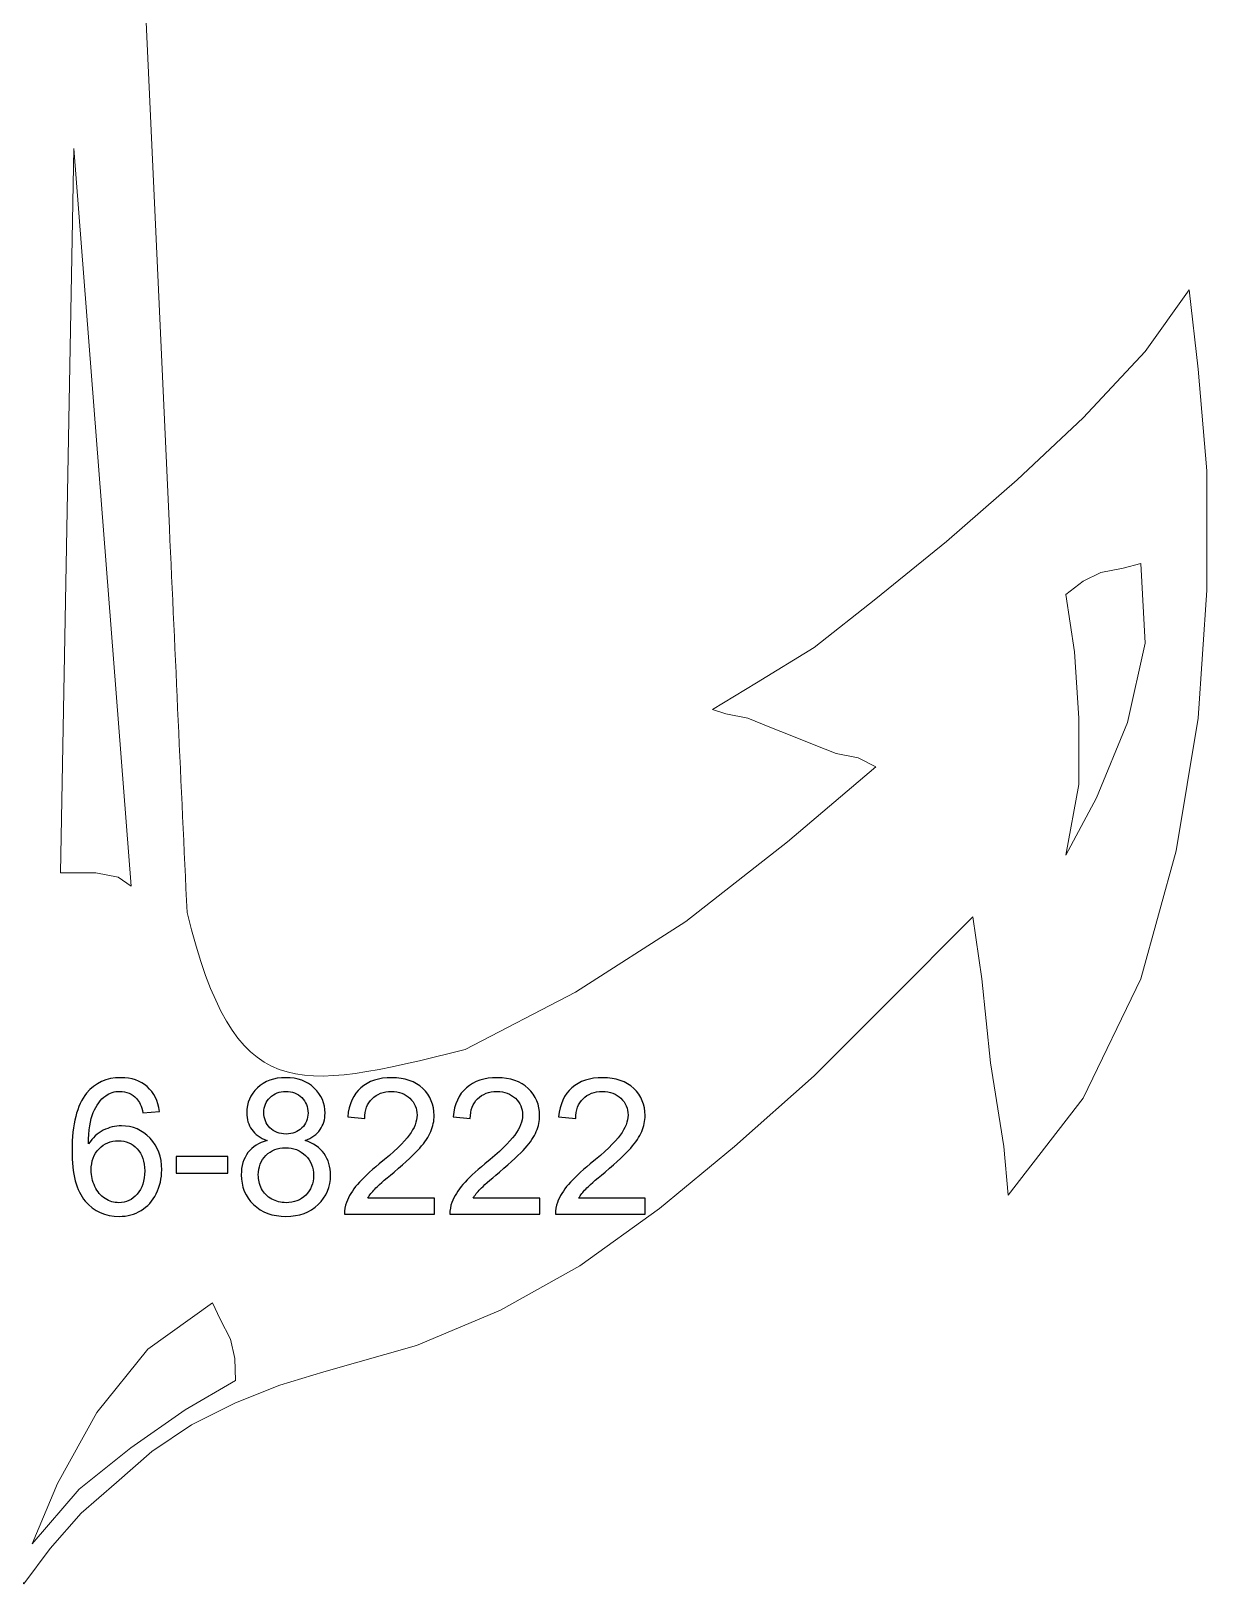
# Model space of a CAD drawing. Header units: millimetres. Extents: x -37 to 66, y -37 to 33.
# Drawn here: x 41.02 to 65.82, y -36.6 to -3.87 of the extents above; entities that cross this region are included whole.
import ezdxf

# ---------------------------------------------------------------- set-up
doc = ezdxf.new("R2010")
doc.units = ezdxf.units.MM
doc.header["$MEASUREMENT"] = 0
doc.layers.add('Camada 1', color=7, linetype='Continuous')

msp = doc.modelspace()

# ---------------------------------------------------------------- linework, layer by layer
at = {"layer": 'Camada 1', "color": 250, "lineweight": 9}
msp.add_open_spline([(40.864, 33.2318), (40.864, 33.2318), (42.0744, 33.1387), (42.0744, 33.1387), (42.0744, 33.1387), (42.0744, 33.1387), (43.1917, 32.7663), (43.1917, 32.7663), (43.1917, 32.7663), (43.1917, 32.7663), (44.216, 32.2076), (44.216, 32.2076), (44.216, 32.2076), (44.216, 32.2076), (45.0539, 31.4627), (45.0539, 31.4627), (45.0539, 31.4627), (45.0539, 31.4627), (45.7988, 30.5316), (45.7988, 30.5316), (45.7988, 30.5316), (45.7988, 30.5316), (46.3575, 29.5074), (46.3575, 29.5074), (46.3575, 29.5074), (46.3575, 29.5074), (46.7299, 28.3901), (46.7299, 28.3901), (46.7299, 28.3901), (46.7299, 28.3901), (46.823, 27.1797), (46.823, 27.1797), (46.823, 27.1797), (46.823, 27.1797), (46.7299, 26.1555), (46.7299, 26.1555), (46.7299, 26.1555), (46.7299, 26.1555), (46.4506, 25.1312), (46.4506, 25.1312), (46.4506, 25.1312), (46.4506, 25.1312), (46.0782, 24.2001), (46.0782, 24.2001), (46.0782, 24.2001), (46.0782, 24.2001), (45.5195, 23.4553), (45.5195, 23.4553), (45.5195, 23.4553), (45.5195, 23.4553), (44.7746, 22.7104), (44.7746, 22.7104), (44.7746, 22.7104), (44.7746, 22.7104), (44.0297, 22.0586), (44.0297, 22.0586), (44.0297, 22.0586), (44.0297, 22.0586), (43.0986, 21.5931), (43.0986, 21.5931), (43.0986, 21.5931), (43.0986, 21.5931), (42.1675, 21.3137), (42.1675, 21.3137), (42.1675, 21.3137), (42.1675, 21.3137), (42.3538, 19.0791), (42.3538, 19.0791), (42.3538, 19.0791), (42.3538, 19.0791), (59.7653, 19.0791), (59.7653, 19.0791), (59.7653, 19.0791), (59.7653, 19.0791), (59.9516, 15.4478), (59.9516, 15.4478), (59.9516, 15.4478), (59.9516, 15.4478), (42.6331, 13.7718), (42.6331, 13.7718), (42.6331, 13.7718), (42.6331, 13.7718), (42.8193, 8.9301), (42.8193, 8.9301), (42.8193, 8.9301), (42.8193, 8.9301), (43.378, -2.15), (43.378, -2.15), (43.378, -2.15), (43.378, -2.15), (43.9366, -14.3474), (43.9366, -14.3474), (43.9366, -14.3474), (44.0608, -17.0476), (44.1849, -19.7478), (44.3091, -22.448), (44.3091, -22.448), (45.3215, -26.4985), (46.517, -26.2488), (50.175, -25.3344), (50.175, -25.3344), (50.175, -25.3344), (52.5027, -24.124), (52.5027, -24.124), (52.5027, -24.124), (52.5027, -24.124), (54.8305, -22.6342), (54.8305, -22.6342), (54.8305, -22.6342), (54.8305, -22.6342), (56.972, -20.9582), (56.972, -20.9582), (56.972, -20.9582), (56.972, -20.9582), (58.8342, -19.3754), (58.8342, -19.3754), (58.8342, -19.3754), (58.8342, -19.3754), (58.4618, -19.1891), (58.4618, -19.1891), (58.4618, -19.1891), (58.4618, -19.1891), (57.9962, -19.096), (57.9962, -19.096), (57.9962, -19.096), (57.9962, -19.096), (57.5307, -18.9098), (57.5307, -18.9098), (57.5307, -18.9098), (57.5307, -18.9098), (57.0651, -18.7236), (57.0651, -18.7236), (57.0651, -18.7236), (57.0651, -18.7236), (56.5996, -18.5374), (56.5996, -18.5374), (56.5996, -18.5374), (56.5996, -18.5374), (56.134, -18.3511), (56.134, -18.3511), (56.134, -18.3511), (56.134, -18.3511), (55.6685, -18.258), (55.6685, -18.258), (55.6685, -18.258), (55.6685, -18.258), (55.3892, -18.1649), (55.3892, -18.1649), (55.3892, -18.1649), (55.3892, -18.1649), (56.3203, -17.6063), (56.3203, -17.6063), (56.3203, -17.6063), (56.3203, -17.6063), (57.5307, -16.8614), (57.5307, -16.8614), (57.5307, -16.8614), (57.5307, -16.8614), (58.8342, -15.8372), (58.8342, -15.8372), (58.8342, -15.8372), (58.8342, -15.8372), (60.324, -14.6267), (60.324, -14.6267), (60.324, -14.6267), (60.324, -14.6267), (61.8138, -13.3232), (61.8138, -13.3232), (61.8138, -13.3232), (61.8138, -13.3232), (63.2104, -12.0197), (63.2104, -12.0197), (63.2104, -12.0197), (63.2104, -12.0197), (64.5139, -10.623), (64.5139, -10.623), (64.5139, -10.623), (64.5139, -10.623), (65.445, -9.3195), (65.445, -9.3195), (65.445, -9.3195), (65.445, -9.3195), (65.6313, -10.9954), (65.6313, -10.9954), (65.6313, -10.9954), (65.6313, -10.9954), (65.8175, -13.137), (65.8175, -13.137), (65.8175, -13.137), (65.8175, -13.137), (65.8175, -15.6509), (65.8175, -15.6509), (65.8175, -15.6509), (65.8175, -15.6509), (65.6313, -18.3511), (65.6313, -18.3511), (65.6313, -18.3511), (65.6313, -18.3511), (65.1657, -21.1444), (65.1657, -21.1444), (65.1657, -21.1444), (65.1657, -21.1444), (64.4208, -23.8446), (64.4208, -23.8446), (64.4208, -23.8446), (64.4208, -23.8446), (63.2104, -26.3586), (63.2104, -26.3586), (63.2104, -26.3586), (63.2104, -26.3586), (61.6275, -28.407), (61.6275, -28.407), (61.6275, -28.407), (61.6275, -28.407), (61.5344, -27.3828), (61.5344, -27.3828), (61.5344, -27.3828), (61.5344, -27.3828), (61.2551, -25.6137), (61.2551, -25.6137), (61.2551, -25.6137), (61.2551, -25.6137), (61.0689, -23.8446), (61.0689, -23.8446), (61.0689, -23.8446), (61.0689, -23.8446), (60.8827, -22.5411), (60.8827, -22.5411), (60.8827, -22.5411), (60.8827, -22.5411), (59.1136, -24.3102), (59.1136, -24.3102), (59.1136, -24.3102), (59.1136, -24.3102), (57.5307, -25.8931), (57.5307, -25.8931), (57.5307, -25.8931), (57.5307, -25.8931), (55.8547, -27.3828), (55.8547, -27.3828), (55.8547, -27.3828), (55.8547, -27.3828), (54.2718, -28.6864), (54.2718, -28.6864), (54.2718, -28.6864), (54.2718, -28.6864), (52.5959, -29.8968), (52.5959, -29.8968), (52.5959, -29.8968), (52.5959, -29.8968), (50.9199, -30.8279), (50.9199, -30.8279), (50.9199, -30.8279), (50.9199, -30.8279), (49.1508, -31.5728), (49.1508, -31.5728), (49.1508, -31.5728), (49.1508, -31.5728), (47.1955, -32.1314), (47.1955, -32.1314), (47.1955, -32.1314), (47.1955, -32.1314), (46.2644, -32.4108), (46.2644, -32.4108), (46.2644, -32.4108), (46.2644, -32.4108), (45.3333, -32.7832), (45.3333, -32.7832), (45.3333, -32.7832), (45.3333, -32.7832), (44.4022, -33.2487), (44.4022, -33.2487), (44.4022, -33.2487), (44.4022, -33.2487), (43.5642, -33.8074), (43.5642, -33.8074), (43.5642, -33.8074), (43.5642, -33.8074), (42.8193, -34.4592), (42.8193, -34.4592), (42.8193, -34.4592), (42.8193, -34.4592), (42.0744, -35.1109), (42.0744, -35.1109), (42.0744, -35.1109), (42.0744, -35.1109), (41.4226, -35.8558), (41.4226, -35.8558), (41.4226, -35.8558), (41.4226, -35.8558), (40.864, -36.6007), (40.864, -36.6007), (40.864, -36.6007), (40.864, -36.6007), (40.3053, -35.8558), (40.3053, -35.8558), (40.3053, -35.8558), (40.3053, -35.8558), (39.6536, -35.1109), (39.6536, -35.1109), (39.6536, -35.1109), (39.6536, -35.1109), (38.9087, -34.4592), (38.9087, -34.4592), (38.9087, -34.4592), (38.9087, -34.4592), (38.0707, -33.8074), (38.0707, -33.8074), (38.0707, -33.8074), (38.0707, -33.8074), (37.2327, -33.2487), (37.2327, -33.2487), (37.2327, -33.2487), (37.2327, -33.2487), (36.3016, -32.7832), (36.3016, -32.7832), (36.3016, -32.7832), (36.3016, -32.7832), (35.3705, -32.4108), (35.3705, -32.4108), (35.3705, -32.4108), (35.3705, -32.4108), (34.4394, -32.1314), (34.4394, -32.1314), (34.4394, -32.1314), (34.4394, -32.1314), (32.4841, -31.5728), (32.4841, -31.5728), (32.4841, -31.5728), (32.4841, -31.5728), (30.715, -30.8279), (30.715, -30.8279), (30.715, -30.8279), (30.715, -30.8279), (29.039, -29.8968), (29.039, -29.8968), (29.039, -29.8968), (29.039, -29.8968), (27.363, -28.6864), (27.363, -28.6864), (27.363, -28.6864), (27.363, -28.6864), (25.687, -27.3828), (25.687, -27.3828), (25.687, -27.3828), (25.687, -27.3828), (24.1042, -25.8931), (24.1042, -25.8931), (24.1042, -25.8931), (24.1042, -25.8931), (22.4282, -24.3102), (22.4282, -24.3102), (22.4282, -24.3102), (22.4282, -24.3102), (20.7522, -22.5411), (20.7522, -22.5411), (20.7522, -22.5411), (20.7522, -22.5411), (20.566, -23.8446), (20.566, -23.8446), (20.566, -23.8446), (20.566, -23.8446), (20.3798, -25.6137), (20.3798, -25.6137), (20.3798, -25.6137), (20.3798, -25.6137), (20.1004, -27.3828), (20.1004, -27.3828), (20.1004, -27.3828), (20.1004, -27.3828), (20.0073, -28.407), (20.0073, -28.407), (20.0073, -28.407), (20.0073, -28.407), (18.4245, -26.3586), (18.4245, -26.3586), (18.4245, -26.3586), (18.4245, -26.3586), (17.214, -23.8446), (17.214, -23.8446), (17.214, -23.8446), (17.214, -23.8446), (16.4692, -21.1444), (16.4692, -21.1444), (16.4692, -21.1444), (16.4692, -21.1444), (16.0036, -18.3511), (16.0036, -18.3511), (16.0036, -18.3511), (16.0036, -18.3511), (15.8174, -15.6509), (15.8174, -15.6509), (15.8174, -15.6509), (15.8174, -15.6509), (15.8174, -13.137), (15.8174, -13.137), (15.8174, -13.137), (15.8174, -13.137), (15.9105, -10.9954), (15.9105, -10.9954), (15.9105, -10.9954), (15.9105, -10.9954), (16.0967, -9.3195), (16.0967, -9.3195), (16.0967, -9.3195), (16.0967, -9.3195), (17.1209, -10.623), (17.1209, -10.623), (17.1209, -10.623), (17.1209, -10.623), (18.3314, -12.0197), (18.3314, -12.0197), (18.3314, -12.0197), (18.3314, -12.0197), (19.728, -13.3232), (19.728, -13.3232), (19.728, -13.3232), (19.728, -13.3232), (21.3109, -14.6267), (21.3109, -14.6267), (21.3109, -14.6267), (21.3109, -14.6267), (22.8006, -15.8372), (22.8006, -15.8372), (22.8006, -15.8372), (22.8006, -15.8372), (24.1042, -16.8614), (24.1042, -16.8614), (24.1042, -16.8614), (24.1042, -16.8614), (25.3146, -17.6063), (25.3146, -17.6063), (25.3146, -17.6063), (25.3146, -17.6063), (26.2457, -18.1649), (26.2457, -18.1649), (26.2457, -18.1649), (26.2457, -18.1649), (25.8733, -18.258), (25.8733, -18.258), (25.8733, -18.258), (25.8733, -18.258), (25.5008, -18.3511), (25.5008, -18.3511), (25.5008, -18.3511), (25.5008, -18.3511), (25.0353, -18.5374), (25.0353, -18.5374), (25.0353, -18.5374), (25.0353, -18.5374), (24.5697, -18.7236), (24.5697, -18.7236), (24.5697, -18.7236), (24.5697, -18.7236), (24.0111, -18.9098), (24.0111, -18.9098), (24.0111, -18.9098), (24.0111, -18.9098), (23.5455, -19.096), (23.5455, -19.096), (23.5455, -19.096), (23.5455, -19.096), (23.08, -19.1891), (23.08, -19.1891), (23.08, -19.1891), (23.08, -19.1891), (22.7075, -19.3754), (22.7075, -19.3754), (22.7075, -19.3754), (22.7075, -19.3754), (24.5697, -20.9582), (24.5697, -20.9582), (24.5697, -20.9582), (24.5697, -20.9582), (26.8044, -22.6342), (26.8044, -22.6342), (26.8044, -22.6342), (26.8044, -22.6342), (29.1321, -24.124), (29.1321, -24.124), (29.1321, -24.124), (29.908, -24.5275), (30.684, -24.9309), (31.4599, -25.3344), (31.4599, -25.3344), (35.1255, -26.2906), (36.2369, -26.4318), (37.2327, -22.448), (37.2327, -22.448), (37.2327, -22.448), (37.6982, -14.3474), (37.6982, -14.3474), (37.6982, -14.3474), (37.6982, -14.3474), (38.2569, -2.15), (38.2569, -2.15), (38.2569, -2.15), (38.2569, -2.15), (38.8156, 8.9301), (38.8156, 8.9301), (38.8156, 8.9301), (38.8156, 8.9301), (39.0018, 13.7718), (39.0018, 13.7718), (39.0018, 13.7718), (39.0018, 13.7718), (21.6833, 15.4478), (21.6833, 15.4478), (21.6833, 15.4478), (21.6833, 15.4478), (21.8695, 19.0791), (21.8695, 19.0791), (21.8695, 19.0791), (21.8695, 19.0791), (39.3742, 19.0791), (39.3742, 19.0791), (39.3742, 19.0791), (39.3742, 19.0791), (39.4673, 21.3137), (39.4673, 21.3137), (39.4673, 21.3137), (39.4673, 21.3137), (38.5362, 21.5931), (38.5362, 21.5931), (38.5362, 21.5931), (38.5362, 21.5931), (37.6051, 22.0586), (37.6051, 22.0586), (37.6051, 22.0586), (37.6051, 22.0586), (36.7671, 22.7104), (36.7671, 22.7104), (36.7671, 22.7104), (36.7671, 22.7104), (36.1154, 23.4553), (36.1154, 23.4553), (36.1154, 23.4553), (36.1154, 23.4553), (35.5567, 24.2001), (35.5567, 24.2001), (35.5567, 24.2001), (35.5567, 24.2001), (35.1843, 25.1312), (35.1843, 25.1312), (35.1843, 25.1312), (35.1843, 25.1312), (34.9049, 26.1555), (34.9049, 26.1555), (34.9049, 26.1555), (34.9049, 26.1555), (34.8118, 27.1797), (34.8118, 27.1797), (34.8118, 27.1797), (34.8118, 27.1797), (34.9049, 28.3901), (34.9049, 28.3901), (34.9049, 28.3901), (34.9049, 28.3901), (35.2774, 29.5074), (35.2774, 29.5074), (35.2774, 29.5074), (35.2774, 29.5074), (35.836, 30.5316), (35.836, 30.5316), (35.836, 30.5316), (35.836, 30.5316), (36.5809, 31.4627), (36.5809, 31.4627), (36.5809, 31.4627), (36.5809, 31.4627), (37.512, 32.2076), (37.512, 32.2076), (37.512, 32.2076), (37.512, 32.2076), (38.5362, 32.7663), (38.5362, 32.7663), (38.5362, 32.7663), (38.5362, 32.7663), (39.6536, 33.1387), (39.6536, 33.1387), (39.6536, 33.1387), (39.6536, 33.1387), (40.864, 33.2318), (40.864, 33.2318)], degree=3, knots=[0, 0, 0, 0, 0.0068027, 0.0068027, 0.0068027, 0.0068027, 0.0136054, 0.0136054, 0.0136054, 0.0136054, 0.0204082, 0.0204082, 0.0204082, 0.0204082, 0.0272109, 0.0272109, 0.0272109, 0.0272109, 0.0340136, 0.0340136, 0.0340136, 0.0340136, 0.0408163, 0.0408163, 0.0408163, 0.0408163, 0.047619, 0.047619, 0.047619, 0.047619, 0.0544218, 0.0544218, 0.0544218, 0.0544218, 0.0612245, 0.0612245, 0.0612245, 0.0612245, 0.0680272, 0.0680272, 0.0680272, 0.0680272, 0.0748299, 0.0748299, 0.0748299, 0.0748299, 0.0816327, 0.0816327, 0.0816327, 0.0816327, 0.0884354, 0.0884354, 0.0884354, 0.0884354, 0.0952381, 0.0952381, 0.0952381, 0.0952381, 0.1020408, 0.1020408, 0.1020408, 0.1020408, 0.1088435, 0.1088435, 0.1088435, 0.1088435, 0.1156463, 0.1156463, 0.1156463, 0.1156463, 0.122449, 0.122449, 0.122449, 0.122449, 0.1292517, 0.1292517, 0.1292517, 0.1292517, 0.1360544, 0.1360544, 0.1360544, 0.1360544, 0.1428571, 0.1428571, 0.1428571, 0.1428571, 0.1496599, 0.1496599, 0.1496599, 0.1496599, 0.1564626, 0.1564626, 0.1564626, 0.1564626, 0.1632653, 0.1632653, 0.1632653, 0.1632653, 0.170068, 0.170068, 0.170068, 0.170068, 0.1768707, 0.1768707, 0.1768707, 0.1768707, 0.1836735, 0.1836735, 0.1836735, 0.1836735, 0.1904762, 0.1904762, 0.1904762, 0.1904762, 0.1972789, 0.1972789, 0.1972789, 0.1972789, 0.2040816, 0.2040816, 0.2040816, 0.2040816, 0.2108844, 0.2108844, 0.2108844, 0.2108844, 0.2176871, 0.2176871, 0.2176871, 0.2176871, 0.2244898, 0.2244898, 0.2244898, 0.2244898, 0.2312925, 0.2312925, 0.2312925, 0.2312925, 0.2380952, 0.2380952, 0.2380952, 0.2380952, 0.244898, 0.244898, 0.244898, 0.244898, 0.2517007, 0.2517007, 0.2517007, 0.2517007, 0.2585034, 0.2585034, 0.2585034, 0.2585034, 0.2653061, 0.2653061, 0.2653061, 0.2653061, 0.2721088, 0.2721088, 0.2721088, 0.2721088, 0.2789116, 0.2789116, 0.2789116, 0.2789116, 0.2857143, 0.2857143, 0.2857143, 0.2857143, 0.292517, 0.292517, 0.292517, 0.292517, 0.2993197, 0.2993197, 0.2993197, 0.2993197, 0.3061224, 0.3061224, 0.3061224, 0.3061224, 0.3129252, 0.3129252, 0.3129252, 0.3129252, 0.3197279, 0.3197279, 0.3197279, 0.3197279, 0.3265306, 0.3265306, 0.3265306, 0.3265306, 0.3333333, 0.3333333, 0.3333333, 0.3333333, 0.3401361, 0.3401361, 0.3401361, 0.3401361, 0.3469388, 0.3469388, 0.3469388, 0.3469388, 0.3537415, 0.3537415, 0.3537415, 0.3537415, 0.3605442, 0.3605442, 0.3605442, 0.3605442, 0.3673469, 0.3673469, 0.3673469, 0.3673469, 0.3741497, 0.3741497, 0.3741497, 0.3741497, 0.3809524, 0.3809524, 0.3809524, 0.3809524, 0.3877551, 0.3877551, 0.3877551, 0.3877551, 0.3945578, 0.3945578, 0.3945578, 0.3945578, 0.4013605, 0.4013605, 0.4013605, 0.4013605, 0.4081633, 0.4081633, 0.4081633, 0.4081633, 0.414966, 0.414966, 0.414966, 0.414966, 0.4217687, 0.4217687, 0.4217687, 0.4217687, 0.4285714, 0.4285714, 0.4285714, 0.4285714, 0.4353741, 0.4353741, 0.4353741, 0.4353741, 0.4421769, 0.4421769, 0.4421769, 0.4421769, 0.4489796, 0.4489796, 0.4489796, 0.4489796, 0.4557823, 0.4557823, 0.4557823, 0.4557823, 0.462585, 0.462585, 0.462585, 0.462585, 0.4693878, 0.4693878, 0.4693878, 0.4693878, 0.4761905, 0.4761905, 0.4761905, 0.4761905, 0.4829932, 0.4829932, 0.4829932, 0.4829932, 0.4897959, 0.4897959, 0.4897959, 0.4897959, 0.4965986, 0.4965986, 0.4965986, 0.4965986, 0.5034014, 0.5034014, 0.5034014, 0.5034014, 0.5102041, 0.5102041, 0.5102041, 0.5102041, 0.5170068, 0.5170068, 0.5170068, 0.5170068, 0.5238095, 0.5238095, 0.5238095, 0.5238095, 0.5306122, 0.5306122, 0.5306122, 0.5306122, 0.537415, 0.537415, 0.537415, 0.537415, 0.5442177, 0.5442177, 0.5442177, 0.5442177, 0.5510204, 0.5510204, 0.5510204, 0.5510204, 0.5578231, 0.5578231, 0.5578231, 0.5578231, 0.5646259, 0.5646259, 0.5646259, 0.5646259, 0.5714286, 0.5714286, 0.5714286, 0.5714286, 0.5782313, 0.5782313, 0.5782313, 0.5782313, 0.585034, 0.585034, 0.585034, 0.585034, 0.5918367, 0.5918367, 0.5918367, 0.5918367, 0.5986395, 0.5986395, 0.5986395, 0.5986395, 0.6054422, 0.6054422, 0.6054422, 0.6054422, 0.6122449, 0.6122449, 0.6122449, 0.6122449, 0.6190476, 0.6190476, 0.6190476, 0.6190476, 0.6258503, 0.6258503, 0.6258503, 0.6258503, 0.6326531, 0.6326531, 0.6326531, 0.6326531, 0.6394558, 0.6394558, 0.6394558, 0.6394558, 0.6462585, 0.6462585, 0.6462585, 0.6462585, 0.6530612, 0.6530612, 0.6530612, 0.6530612, 0.6598639, 0.6598639, 0.6598639, 0.6598639, 0.6666667, 0.6666667, 0.6666667, 0.6666667, 0.6734694, 0.6734694, 0.6734694, 0.6734694, 0.6802721, 0.6802721, 0.6802721, 0.6802721, 0.6870748, 0.6870748, 0.6870748, 0.6870748, 0.6938776, 0.6938776, 0.6938776, 0.6938776, 0.7006803, 0.7006803, 0.7006803, 0.7006803, 0.707483, 0.707483, 0.707483, 0.707483, 0.7142857, 0.7142857, 0.7142857, 0.7142857, 0.7210884, 0.7210884, 0.7210884, 0.7210884, 0.7278912, 0.7278912, 0.7278912, 0.7278912, 0.7346939, 0.7346939, 0.7346939, 0.7346939, 0.7414966, 0.7414966, 0.7414966, 0.7414966, 0.7482993, 0.7482993, 0.7482993, 0.7482993, 0.755102, 0.755102, 0.755102, 0.755102, 0.7619048, 0.7619048, 0.7619048, 0.7619048, 0.7687075, 0.7687075, 0.7687075, 0.7687075, 0.7755102, 0.7755102, 0.7755102, 0.7755102, 0.7823129, 0.7823129, 0.7823129, 0.7823129, 0.7891156, 0.7891156, 0.7891156, 0.7891156, 0.7959184, 0.7959184, 0.7959184, 0.7959184, 0.8027211, 0.8027211, 0.8027211, 0.8027211, 0.8095238, 0.8095238, 0.8095238, 0.8095238, 0.8163265, 0.8163265, 0.8163265, 0.8163265, 0.8231293, 0.8231293, 0.8231293, 0.8231293, 0.829932, 0.829932, 0.829932, 0.829932, 0.8367347, 0.8367347, 0.8367347, 0.8367347, 0.8435374, 0.8435374, 0.8435374, 0.8435374, 0.8503401, 0.8503401, 0.8503401, 0.8503401, 0.8571429, 0.8571429, 0.8571429, 0.8571429, 0.8639456, 0.8639456, 0.8639456, 0.8639456, 0.8707483, 0.8707483, 0.8707483, 0.8707483, 0.877551, 0.877551, 0.877551, 0.877551, 0.8843537, 0.8843537, 0.8843537, 0.8843537, 0.8911565, 0.8911565, 0.8911565, 0.8911565, 0.8979592, 0.8979592, 0.8979592, 0.8979592, 0.9047619, 0.9047619, 0.9047619, 0.9047619, 0.9115646, 0.9115646, 0.9115646, 0.9115646, 0.9183673, 0.9183673, 0.9183673, 0.9183673, 0.9251701, 0.9251701, 0.9251701, 0.9251701, 0.9319728, 0.9319728, 0.9319728, 0.9319728, 0.9387755, 0.9387755, 0.9387755, 0.9387755, 0.9455782, 0.9455782, 0.9455782, 0.9455782, 0.952381, 0.952381, 0.952381, 0.952381, 0.9591837, 0.9591837, 0.9591837, 0.9591837, 0.9659864, 0.9659864, 0.9659864, 0.9659864, 0.9727891, 0.9727891, 0.9727891, 0.9727891, 0.9795918, 0.9795918, 0.9795918, 0.9795918, 0.9863946, 0.9863946, 0.9863946, 0.9863946, 1, 1, 1, 1], dxfattribs=at)
at = {"layer": 'Camada 1', "color": 240, "lineweight": 9}
for points, knots in [([(41.9226, -6.3399), (41.9226, -6.3399), (41.6433, -21.61), (41.6433, -21.61), (41.6433, -21.61), (41.6433, -21.61), (42.0158, -21.61), (42.0158, -21.61), (42.0158, -21.61), (42.0158, -21.61), (42.3882, -21.61), (42.3882, -21.61), (42.3882, -21.61), (42.3882, -21.61), (42.8538, -21.7031), (42.8538, -21.7031), (42.8538, -21.7031), (42.8538, -21.7031), (43.1331, -21.8893), (43.1331, -21.8893), (43.1331, -21.8893), (43.1331, -21.8893), (41.9226, -6.3399), (41.9226, -6.3399)], [0, 0, 0, 0, 0.1428571, 0.1428571, 0.1428571, 0.1428571, 0.2857143, 0.2857143, 0.2857143, 0.2857143, 0.4285714, 0.4285714, 0.4285714, 0.4285714, 0.5714286, 0.5714286, 0.5714286, 0.5714286, 0.7142857, 0.7142857, 0.7142857, 0.7142857, 1, 1, 1, 1]), ([(41.9226, -6.3399), (41.9226, -6.3399), (41.6433, -21.61), (41.6433, -21.61), (41.6433, -21.61), (41.6433, -21.61), (42.0158, -21.61), (42.0158, -21.61), (42.0158, -21.61), (42.0158, -21.61), (42.3882, -21.61), (42.3882, -21.61), (42.3882, -21.61), (42.3882, -21.61), (42.8538, -21.7031), (42.8538, -21.7031), (42.8538, -21.7031), (42.8538, -21.7031), (43.1331, -21.8893), (43.1331, -21.8893), (43.1331, -21.8893), (43.1331, -21.8893), (41.9226, -6.3399), (41.9226, -6.3399)], [0, 0, 0, 0, 0.1428571, 0.1428571, 0.1428571, 0.1428571, 0.2857143, 0.2857143, 0.2857143, 0.2857143, 0.4285714, 0.4285714, 0.4285714, 0.4285714, 0.5714286, 0.5714286, 0.5714286, 0.5714286, 0.7142857, 0.7142857, 0.7142857, 0.7142857, 1, 1, 1, 1]), ([(62.838, -21.2376), (62.838, -21.2376), (63.4897, -20.0271), (63.4897, -20.0271), (63.4897, -20.0271), (63.4897, -20.0271), (64.1415, -18.4442), (64.1415, -18.4442), (64.1415, -18.4442), (64.1415, -18.4442), (64.5139, -16.7683), (64.5139, -16.7683), (64.5139, -16.7683), (64.5139, -16.7683), (64.4208, -15.0923), (64.4208, -15.0923), (64.4208, -15.0923), (64.4208, -15.0923), (64.0484, -15.1854), (64.0484, -15.1854), (64.0484, -15.1854), (64.0484, -15.1854), (63.5828, -15.2785), (63.5828, -15.2785), (63.5828, -15.2785), (63.5828, -15.2785), (63.2104, -15.4647), (63.2104, -15.4647), (63.2104, -15.4647), (63.2104, -15.4647), (62.838, -15.7441), (62.838, -15.7441), (62.838, -15.7441), (62.838, -15.7441), (63.0242, -16.9545), (63.0242, -16.9545), (63.0242, -16.9545), (63.0242, -16.9545), (63.1173, -18.3511), (63.1173, -18.3511), (63.1173, -18.3511), (63.1173, -18.3511), (63.1173, -19.7478), (63.1173, -19.7478), (63.1173, -19.7478), (63.1173, -19.7478), (62.838, -21.2376), (62.838, -21.2376)], [0, 0, 0, 0, 0.0769231, 0.0769231, 0.0769231, 0.0769231, 0.1538462, 0.1538462, 0.1538462, 0.1538462, 0.2307692, 0.2307692, 0.2307692, 0.2307692, 0.3076923, 0.3076923, 0.3076923, 0.3076923, 0.3846154, 0.3846154, 0.3846154, 0.3846154, 0.4615385, 0.4615385, 0.4615385, 0.4615385, 0.5384615, 0.5384615, 0.5384615, 0.5384615, 0.6153846, 0.6153846, 0.6153846, 0.6153846, 0.6923077, 0.6923077, 0.6923077, 0.6923077, 0.7692308, 0.7692308, 0.7692308, 0.7692308, 0.8461538, 0.8461538, 0.8461538, 0.8461538, 1, 1, 1, 1]), ([(41.0435, -35.7522), (41.0435, -35.7522), (41.5799, -34.4864), (41.5799, -34.4864), (41.5799, -34.4864), (41.5799, -34.4864), (42.4068, -32.9876), (42.4068, -32.9876), (42.4068, -32.9876), (42.4068, -32.9876), (43.4811, -31.6484), (43.4811, -31.6484), (43.4811, -31.6484), (43.4811, -31.6484), (44.8467, -30.6723), (44.8467, -30.6723), (44.8467, -30.6723), (44.8467, -30.6723), (45.0071, -31.0211), (45.0071, -31.0211), (45.0071, -31.0211), (45.0071, -31.0211), (45.2258, -31.4425), (45.2258, -31.4425), (45.2258, -31.4425), (45.2258, -31.4425), (45.3136, -31.8496), (45.3136, -31.8496), (45.3136, -31.8496), (45.3136, -31.8496), (45.3287, -32.3149), (45.3287, -32.3149), (45.3287, -32.3149), (45.3287, -32.3149), (44.268, -32.927), (44.268, -32.927), (44.268, -32.927), (44.268, -32.927), (43.1203, -33.7283), (43.1203, -33.7283), (43.1203, -33.7283), (43.1203, -33.7283), (42.0308, -34.6022), (42.0308, -34.6022), (42.0308, -34.6022), (42.0308, -34.6022), (41.0435, -35.7522), (41.0435, -35.7522)], [0, 0, 0, 0, 0.0769231, 0.0769231, 0.0769231, 0.0769231, 0.1538462, 0.1538462, 0.1538462, 0.1538462, 0.2307692, 0.2307692, 0.2307692, 0.2307692, 0.3076923, 0.3076923, 0.3076923, 0.3076923, 0.3846154, 0.3846154, 0.3846154, 0.3846154, 0.4615385, 0.4615385, 0.4615385, 0.4615385, 0.5384615, 0.5384615, 0.5384615, 0.5384615, 0.6153846, 0.6153846, 0.6153846, 0.6153846, 0.6923077, 0.6923077, 0.6923077, 0.6923077, 0.7692308, 0.7692308, 0.7692308, 0.7692308, 0.8461538, 0.8461538, 0.8461538, 0.8461538, 1, 1, 1, 1])]:
    msp.add_open_spline(points, degree=3, knots=knots, dxfattribs=at)
at = {"layer": 'Camada 1', "color": 240}
for points, knots in [([(43.7276, -26.6407), (43.7276, -26.6407), (43.3796, -26.6687), (43.3796, -26.6687), (43.3796, -26.6687), (43.3482, -26.5307), (43.3036, -26.43), (43.2456, -26.3673), (43.2456, -26.3673), (43.1503, -26.2667), (43.0323, -26.2167), (42.8923, -26.2167), (42.8923, -26.2167), (42.7796, -26.2167), (42.6796, -26.248), (42.5936, -26.3107), (42.5936, -26.3107), (42.483, -26.3913), (42.3963, -26.5087), (42.3317, -26.6633), (42.3317, -26.6633), (42.2677, -26.8186), (42.2343, -27.0393), (42.2317, -27.3253), (42.2317, -27.3253), (42.3163, -27.1966), (42.4203, -27.1006), (42.543, -27.0386), (42.543, -27.0386), (42.6656, -26.976), (42.7936, -26.9446), (42.9283, -26.9446), (42.9283, -26.9446), (43.1629, -26.9446), (43.3629, -27.0313), (43.5282, -27.204), (43.5282, -27.204), (43.6929, -27.3766), (43.7755, -27.5993), (43.7755, -27.8732), (43.7755, -27.8732), (43.7755, -28.0532), (43.7369, -28.2199), (43.6596, -28.3745), (43.6596, -28.3745), (43.5816, -28.5292), (43.4756, -28.6472), (43.3396, -28.7292), (43.3396, -28.7292), (43.2043, -28.8112), (43.0503, -28.8525), (42.8783, -28.8525), (42.8783, -28.8525), (42.5856, -28.8525), (42.3463, -28.7445), (42.161, -28.5292), (42.161, -28.5292), (41.9763, -28.3139), (41.8837, -27.9586), (41.8837, -27.4639), (41.8837, -27.4639), (41.8837, -26.9106), (41.9863, -26.508), (42.191, -26.2567), (42.191, -26.2567), (42.3697, -26.038), (42.6103, -25.9287), (42.9136, -25.9287), (42.9136, -25.9287), (43.1389, -25.9287), (43.3242, -25.992), (43.4682, -26.118), (43.4682, -26.118), (43.6122, -26.244), (43.6989, -26.418), (43.7276, -26.6407)], [0, 0, 0, 0, 0.05, 0.05, 0.05, 0.05, 0.1, 0.1, 0.1, 0.1, 0.15, 0.15, 0.15, 0.15, 0.2, 0.2, 0.2, 0.2, 0.25, 0.25, 0.25, 0.25, 0.3, 0.3, 0.3, 0.3, 0.35, 0.35, 0.35, 0.35, 0.4, 0.4, 0.4, 0.4, 0.45, 0.45, 0.45, 0.45, 0.5, 0.5, 0.5, 0.5, 0.55, 0.55, 0.55, 0.55, 0.6, 0.6, 0.6, 0.6, 0.65, 0.65, 0.65, 0.65, 0.7, 0.7, 0.7, 0.7, 0.75, 0.75, 0.75, 0.75, 0.8, 0.8, 0.8, 0.8, 0.85, 0.85, 0.85, 0.85, 0.9, 0.9, 0.9, 0.9, 1, 1, 1, 1]), ([(45.998, -27.2519), (45.8521, -27.1986), (45.7441, -27.122), (45.6734, -27.0233), (45.6734, -27.0233), (45.6034, -26.924), (45.5681, -26.8053), (45.5681, -26.6673), (45.5681, -26.6673), (45.5681, -26.4587), (45.6427, -26.284), (45.7921, -26.142), (45.7921, -26.142), (45.9421, -26), (46.1407, -25.9287), (46.3894, -25.9287), (46.3894, -25.9287), (46.6387, -25.9287), (46.84, -26.0014), (46.992, -26.1467), (46.992, -26.1467), (47.144, -26.292), (47.22, -26.4687), (47.22, -26.6773), (47.22, -26.6773), (47.22, -26.81), (47.1853, -26.926), (47.116, -27.024), (47.116, -27.024), (47.0466, -27.1226), (46.9413, -27.1986), (46.7993, -27.2519), (46.7993, -27.2519), (46.9746, -27.3093), (47.1073, -27.4013), (47.1986, -27.5293), (47.1986, -27.5293), (47.2899, -27.6566), (47.3359, -27.8086), (47.3359, -27.9859), (47.3359, -27.9859), (47.3359, -28.2305), (47.2493, -28.4359), (47.0766, -28.6025), (47.0766, -28.6025), (46.9033, -28.7692), (46.676, -28.8525), (46.394, -28.8525), (46.394, -28.8525), (46.112, -28.8525), (45.8847, -28.7692), (45.7114, -28.6018), (45.7114, -28.6018), (45.5387, -28.4345), (45.4521, -28.2259), (45.4521, -27.9759), (45.4521, -27.9759), (45.4521, -27.7899), (45.4994, -27.6339), (45.5941, -27.5086), (45.5941, -27.5086), (45.6887, -27.3826), (45.8234, -27.2973), (45.998, -27.2519)], [0, 0, 0, 0, 0.0588235, 0.0588235, 0.0588235, 0.0588235, 0.1176471, 0.1176471, 0.1176471, 0.1176471, 0.1764706, 0.1764706, 0.1764706, 0.1764706, 0.2352941, 0.2352941, 0.2352941, 0.2352941, 0.2941176, 0.2941176, 0.2941176, 0.2941176, 0.3529412, 0.3529412, 0.3529412, 0.3529412, 0.4117647, 0.4117647, 0.4117647, 0.4117647, 0.4705882, 0.4705882, 0.4705882, 0.4705882, 0.5294118, 0.5294118, 0.5294118, 0.5294118, 0.5882353, 0.5882353, 0.5882353, 0.5882353, 0.6470588, 0.6470588, 0.6470588, 0.6470588, 0.7058824, 0.7058824, 0.7058824, 0.7058824, 0.7647059, 0.7647059, 0.7647059, 0.7647059, 0.8235294, 0.8235294, 0.8235294, 0.8235294, 0.8823529, 0.8823529, 0.8823529, 0.8823529, 1, 1, 1, 1]), ([(49.5244, -28.4685), (49.5244, -28.4685), (49.5244, -28.8045), (49.5244, -28.8045), (49.5244, -28.8045), (49.5244, -28.8045), (47.6286, -28.8045), (47.6286, -28.8045), (47.6286, -28.8045), (47.6259, -28.7198), (47.6399, -28.6385), (47.6699, -28.5599), (47.6699, -28.5599), (47.7186, -28.4312), (47.7966, -28.3039), (47.9039, -28.1792), (47.9039, -28.1792), (48.0112, -28.0546), (48.1646, -27.9106), (48.3639, -27.7472), (48.3639, -27.7472), (48.6738, -27.4919), (48.8845, -27.2899), (48.9945, -27.1406), (48.9945, -27.1406), (49.1051, -26.9913), (49.1605, -26.85), (49.1605, -26.7167), (49.1605, -26.7167), (49.1605, -26.5773), (49.1105, -26.46), (49.0105, -26.364), (49.0105, -26.364), (48.9105, -26.2687), (48.7798, -26.2207), (48.6192, -26.2207), (48.6192, -26.2207), (48.4492, -26.2207), (48.3132, -26.2714), (48.2112, -26.3727), (48.2112, -26.3727), (48.1092, -26.4733), (48.0579, -26.6133), (48.0566, -26.7927), (48.0566, -26.7927), (48.0566, -26.7927), (47.6966, -26.7567), (47.6966, -26.7567), (47.6966, -26.7567), (47.7213, -26.4873), (47.8146, -26.282), (47.9759, -26.1407), (47.9759, -26.1407), (48.1379, -25.9994), (48.3545, -25.9287), (48.6272, -25.9287), (48.6272, -25.9287), (48.9018, -25.9287), (49.1198, -26.0047), (49.2798, -26.1574), (49.2798, -26.1574), (49.4405, -26.31), (49.5204, -26.4993), (49.5204, -26.7247), (49.5204, -26.7247), (49.5204, -26.8393), (49.4971, -26.952), (49.4498, -27.0626), (49.4498, -27.0626), (49.4031, -27.174), (49.3251, -27.2906), (49.2165, -27.4133), (49.2165, -27.4133), (49.1071, -27.5353), (48.9265, -27.7039), (48.6745, -27.9172), (48.6745, -27.9172), (48.4632, -28.0946), (48.3272, -28.2145), (48.2672, -28.2779), (48.2672, -28.2779), (48.2072, -28.3412), (48.1579, -28.4045), (48.1186, -28.4685), (48.1186, -28.4685), (48.1186, -28.4685), (49.5244, -28.4685), (49.5244, -28.4685)], [0, 0, 0, 0, 0.0434783, 0.0434783, 0.0434783, 0.0434783, 0.0869565, 0.0869565, 0.0869565, 0.0869565, 0.1304348, 0.1304348, 0.1304348, 0.1304348, 0.173913, 0.173913, 0.173913, 0.173913, 0.2173913, 0.2173913, 0.2173913, 0.2173913, 0.2608696, 0.2608696, 0.2608696, 0.2608696, 0.3043478, 0.3043478, 0.3043478, 0.3043478, 0.3478261, 0.3478261, 0.3478261, 0.3478261, 0.3913043, 0.3913043, 0.3913043, 0.3913043, 0.4347826, 0.4347826, 0.4347826, 0.4347826, 0.4782609, 0.4782609, 0.4782609, 0.4782609, 0.5217391, 0.5217391, 0.5217391, 0.5217391, 0.5652174, 0.5652174, 0.5652174, 0.5652174, 0.6086957, 0.6086957, 0.6086957, 0.6086957, 0.6521739, 0.6521739, 0.6521739, 0.6521739, 0.6956522, 0.6956522, 0.6956522, 0.6956522, 0.7391304, 0.7391304, 0.7391304, 0.7391304, 0.7826087, 0.7826087, 0.7826087, 0.7826087, 0.826087, 0.826087, 0.826087, 0.826087, 0.8695652, 0.8695652, 0.8695652, 0.8695652, 0.9130435, 0.9130435, 0.9130435, 0.9130435, 1, 1, 1, 1]), ([(51.7489, -28.4685), (51.7489, -28.4685), (51.7489, -28.8045), (51.7489, -28.8045), (51.7489, -28.8045), (51.7489, -28.8045), (49.8531, -28.8045), (49.8531, -28.8045), (49.8531, -28.8045), (49.8504, -28.7198), (49.8644, -28.6385), (49.8944, -28.5599), (49.8944, -28.5599), (49.9431, -28.4312), (50.0211, -28.3039), (50.1284, -28.1792), (50.1284, -28.1792), (50.2357, -28.0546), (50.3891, -27.9106), (50.5884, -27.7472), (50.5884, -27.7472), (50.8983, -27.4919), (51.109, -27.2899), (51.219, -27.1406), (51.219, -27.1406), (51.3296, -26.9913), (51.385, -26.85), (51.385, -26.7167), (51.385, -26.7167), (51.385, -26.5773), (51.335, -26.46), (51.235, -26.364), (51.235, -26.364), (51.135, -26.2687), (51.0043, -26.2207), (50.8437, -26.2207), (50.8437, -26.2207), (50.6737, -26.2207), (50.5377, -26.2714), (50.4357, -26.3727), (50.4357, -26.3727), (50.3337, -26.4733), (50.2824, -26.6133), (50.2811, -26.7927), (50.2811, -26.7927), (50.2811, -26.7927), (49.9211, -26.7567), (49.9211, -26.7567), (49.9211, -26.7567), (49.9458, -26.4873), (50.0391, -26.282), (50.2004, -26.1407), (50.2004, -26.1407), (50.3624, -25.9994), (50.579, -25.9287), (50.8517, -25.9287), (50.8517, -25.9287), (51.1263, -25.9287), (51.3443, -26.0047), (51.5043, -26.1574), (51.5043, -26.1574), (51.665, -26.31), (51.7449, -26.4993), (51.7449, -26.7247), (51.7449, -26.7247), (51.7449, -26.8393), (51.7216, -26.952), (51.6743, -27.0626), (51.6743, -27.0626), (51.6276, -27.174), (51.5496, -27.2906), (51.441, -27.4133), (51.441, -27.4133), (51.3316, -27.5353), (51.151, -27.7039), (50.899, -27.9172), (50.899, -27.9172), (50.6877, -28.0946), (50.5517, -28.2145), (50.4917, -28.2779), (50.4917, -28.2779), (50.4317, -28.3412), (50.3824, -28.4045), (50.3431, -28.4685), (50.3431, -28.4685), (50.3431, -28.4685), (51.7489, -28.4685), (51.7489, -28.4685)], [0, 0, 0, 0, 0.0434783, 0.0434783, 0.0434783, 0.0434783, 0.0869565, 0.0869565, 0.0869565, 0.0869565, 0.1304348, 0.1304348, 0.1304348, 0.1304348, 0.173913, 0.173913, 0.173913, 0.173913, 0.2173913, 0.2173913, 0.2173913, 0.2173913, 0.2608696, 0.2608696, 0.2608696, 0.2608696, 0.3043478, 0.3043478, 0.3043478, 0.3043478, 0.3478261, 0.3478261, 0.3478261, 0.3478261, 0.3913043, 0.3913043, 0.3913043, 0.3913043, 0.4347826, 0.4347826, 0.4347826, 0.4347826, 0.4782609, 0.4782609, 0.4782609, 0.4782609, 0.5217391, 0.5217391, 0.5217391, 0.5217391, 0.5652174, 0.5652174, 0.5652174, 0.5652174, 0.6086957, 0.6086957, 0.6086957, 0.6086957, 0.6521739, 0.6521739, 0.6521739, 0.6521739, 0.6956522, 0.6956522, 0.6956522, 0.6956522, 0.7391304, 0.7391304, 0.7391304, 0.7391304, 0.7826087, 0.7826087, 0.7826087, 0.7826087, 0.826087, 0.826087, 0.826087, 0.826087, 0.8695652, 0.8695652, 0.8695652, 0.8695652, 0.9130435, 0.9130435, 0.9130435, 0.9130435, 1, 1, 1, 1]), ([(53.9734, -28.4685), (53.9734, -28.4685), (53.9734, -28.8045), (53.9734, -28.8045), (53.9734, -28.8045), (53.9734, -28.8045), (52.0776, -28.8045), (52.0776, -28.8045), (52.0776, -28.8045), (52.0749, -28.7198), (52.0889, -28.6385), (52.1189, -28.5599), (52.1189, -28.5599), (52.1676, -28.4312), (52.2456, -28.3039), (52.3529, -28.1792), (52.3529, -28.1792), (52.4602, -28.0546), (52.6136, -27.9106), (52.8129, -27.7472), (52.8129, -27.7472), (53.1228, -27.4919), (53.3335, -27.2899), (53.4435, -27.1406), (53.4435, -27.1406), (53.5541, -26.9913), (53.6095, -26.85), (53.6095, -26.7167), (53.6095, -26.7167), (53.6095, -26.5773), (53.5595, -26.46), (53.4595, -26.364), (53.4595, -26.364), (53.3595, -26.2687), (53.2288, -26.2207), (53.0682, -26.2207), (53.0682, -26.2207), (52.8982, -26.2207), (52.7622, -26.2714), (52.6602, -26.3727), (52.6602, -26.3727), (52.5582, -26.4733), (52.5069, -26.6133), (52.5056, -26.7927), (52.5056, -26.7927), (52.5056, -26.7927), (52.1456, -26.7567), (52.1456, -26.7567), (52.1456, -26.7567), (52.1703, -26.4873), (52.2636, -26.282), (52.4249, -26.1407), (52.4249, -26.1407), (52.5869, -25.9994), (52.8035, -25.9287), (53.0762, -25.9287), (53.0762, -25.9287), (53.3508, -25.9287), (53.5688, -26.0047), (53.7288, -26.1574), (53.7288, -26.1574), (53.8895, -26.31), (53.9694, -26.4993), (53.9694, -26.7247), (53.9694, -26.7247), (53.9694, -26.8393), (53.9461, -26.952), (53.8988, -27.0626), (53.8988, -27.0626), (53.8521, -27.174), (53.7741, -27.2906), (53.6655, -27.4133), (53.6655, -27.4133), (53.5561, -27.5353), (53.3755, -27.7039), (53.1235, -27.9172), (53.1235, -27.9172), (52.9122, -28.0946), (52.7762, -28.2145), (52.7162, -28.2779), (52.7162, -28.2779), (52.6562, -28.3412), (52.6069, -28.4045), (52.5676, -28.4685), (52.5676, -28.4685), (52.5676, -28.4685), (53.9734, -28.4685), (53.9734, -28.4685)], [0, 0, 0, 0, 0.0434783, 0.0434783, 0.0434783, 0.0434783, 0.0869565, 0.0869565, 0.0869565, 0.0869565, 0.1304348, 0.1304348, 0.1304348, 0.1304348, 0.173913, 0.173913, 0.173913, 0.173913, 0.2173913, 0.2173913, 0.2173913, 0.2173913, 0.2608696, 0.2608696, 0.2608696, 0.2608696, 0.3043478, 0.3043478, 0.3043478, 0.3043478, 0.3478261, 0.3478261, 0.3478261, 0.3478261, 0.3913043, 0.3913043, 0.3913043, 0.3913043, 0.4347826, 0.4347826, 0.4347826, 0.4347826, 0.4782609, 0.4782609, 0.4782609, 0.4782609, 0.5217391, 0.5217391, 0.5217391, 0.5217391, 0.5652174, 0.5652174, 0.5652174, 0.5652174, 0.6086957, 0.6086957, 0.6086957, 0.6086957, 0.6521739, 0.6521739, 0.6521739, 0.6521739, 0.6956522, 0.6956522, 0.6956522, 0.6956522, 0.7391304, 0.7391304, 0.7391304, 0.7391304, 0.7826087, 0.7826087, 0.7826087, 0.7826087, 0.826087, 0.826087, 0.826087, 0.826087, 0.8695652, 0.8695652, 0.8695652, 0.8695652, 0.9130435, 0.9130435, 0.9130435, 0.9130435, 1, 1, 1, 1]), ([(45.9281, -26.6547), (45.9281, -26.7907), (45.9714, -26.9013), (46.0574, -26.9873), (46.0574, -26.9873), (46.144, -27.0733), (46.2574, -27.1166), (46.398, -27.1166), (46.398, -27.1166), (46.5347, -27.1166), (46.6453, -27.074), (46.7313, -26.9886), (46.7313, -26.9886), (46.8173, -26.9033), (46.86, -26.7987), (46.86, -26.6747), (46.86, -26.6747), (46.86, -26.5453), (46.816, -26.4367), (46.7273, -26.3487), (46.7273, -26.3487), (46.6393, -26.2607), (46.528, -26.2167), (46.394, -26.2167), (46.394, -26.2167), (46.2587, -26.2167), (46.1474, -26.26), (46.0594, -26.346), (46.0594, -26.346), (45.972, -26.432), (45.9281, -26.5347), (45.9281, -26.6547)], [0, 0, 0, 0, 0.1111111, 0.1111111, 0.1111111, 0.1111111, 0.2222222, 0.2222222, 0.2222222, 0.2222222, 0.3333333, 0.3333333, 0.3333333, 0.3333333, 0.4444444, 0.4444444, 0.4444444, 0.4444444, 0.5555556, 0.5555556, 0.5555556, 0.5555556, 0.6666667, 0.6666667, 0.6666667, 0.6666667, 0.7777778, 0.7777778, 0.7777778, 0.7777778, 1, 1, 1, 1]), ([(42.2877, -27.8766), (42.2877, -27.9979), (42.3137, -28.1139), (42.365, -28.2245), (42.365, -28.2245), (42.4163, -28.3352), (42.4883, -28.4192), (42.5796, -28.4772), (42.5796, -28.4772), (42.6716, -28.5352), (42.769, -28.5645), (42.8723, -28.5645), (42.8723, -28.5645), (43.0223, -28.5645), (43.1503, -28.5045), (43.2563, -28.3845), (43.2563, -28.3845), (43.3622, -28.2645), (43.4156, -28.1019), (43.4156, -27.8959), (43.4156, -27.8959), (43.4156, -27.6979), (43.3629, -27.5419), (43.2583, -27.4279), (43.2583, -27.4279), (43.1536, -27.3139), (43.0203, -27.2566), (42.8583, -27.2566), (42.8583, -27.2566), (42.6996, -27.2566), (42.5643, -27.3139), (42.4536, -27.4279), (42.4536, -27.4279), (42.343, -27.5419), (42.2877, -27.6913), (42.2877, -27.8766)], [0, 0, 0, 0, 0.1, 0.1, 0.1, 0.1, 0.2, 0.2, 0.2, 0.2, 0.3, 0.3, 0.3, 0.3, 0.4, 0.4, 0.4, 0.4, 0.5, 0.5, 0.5, 0.5, 0.6, 0.6, 0.6, 0.6, 0.7, 0.7, 0.7, 0.7, 0.8, 0.8, 0.8, 0.8, 1, 1, 1, 1]), ([(45.8121, -27.9786), (45.8121, -28.0792), (45.8354, -28.1759), (45.8821, -28.2699), (45.8821, -28.2699), (45.9287, -28.3632), (45.9994, -28.4359), (46.094, -28.4872), (46.094, -28.4872), (46.188, -28.5385), (46.2894, -28.5645), (46.3967, -28.5645), (46.3967, -28.5645), (46.566, -28.5645), (46.7047, -28.5105), (46.8133, -28.4025), (46.8133, -28.4025), (46.922, -28.2945), (46.976, -28.1572), (46.976, -27.9906), (46.976, -27.9906), (46.976, -27.8212), (46.92, -27.6813), (46.8087, -27.5706), (46.8087, -27.5706), (46.6967, -27.4599), (46.5553, -27.4046), (46.3854, -27.4046), (46.3854, -27.4046), (46.2187, -27.4046), (46.082, -27.4593), (45.974, -27.5686), (45.974, -27.5686), (45.8661, -27.6779), (45.8121, -27.8146), (45.8121, -27.9786)], [0, 0, 0, 0, 0.1, 0.1, 0.1, 0.1, 0.2, 0.2, 0.2, 0.2, 0.3, 0.3, 0.3, 0.3, 0.4, 0.4, 0.4, 0.4, 0.5, 0.5, 0.5, 0.5, 0.6, 0.6, 0.6, 0.6, 0.7, 0.7, 0.7, 0.7, 0.8, 0.8, 0.8, 0.8, 1, 1, 1, 1]), ([(44.0802, -27.9446), (44.0802, -27.9446), (44.0802, -27.5926), (44.0802, -27.5926), (44.0802, -27.5926), (44.0802, -27.5926), (45.1681, -27.5926), (45.1681, -27.5926), (45.1681, -27.5926), (45.1681, -27.5926), (45.1681, -27.9446), (45.1681, -27.9446), (45.1681, -27.9446), (45.1681, -27.9446), (44.0802, -27.9446), (44.0802, -27.9446)], [0, 0, 0, 0, 0.2, 0.2, 0.2, 0.2, 0.4, 0.4, 0.4, 0.4, 0.6, 0.6, 0.6, 0.6, 1, 1, 1, 1])]:
    msp.add_open_spline(points, degree=3, knots=knots, dxfattribs=at)

doc.saveas('drawing.dxf')
